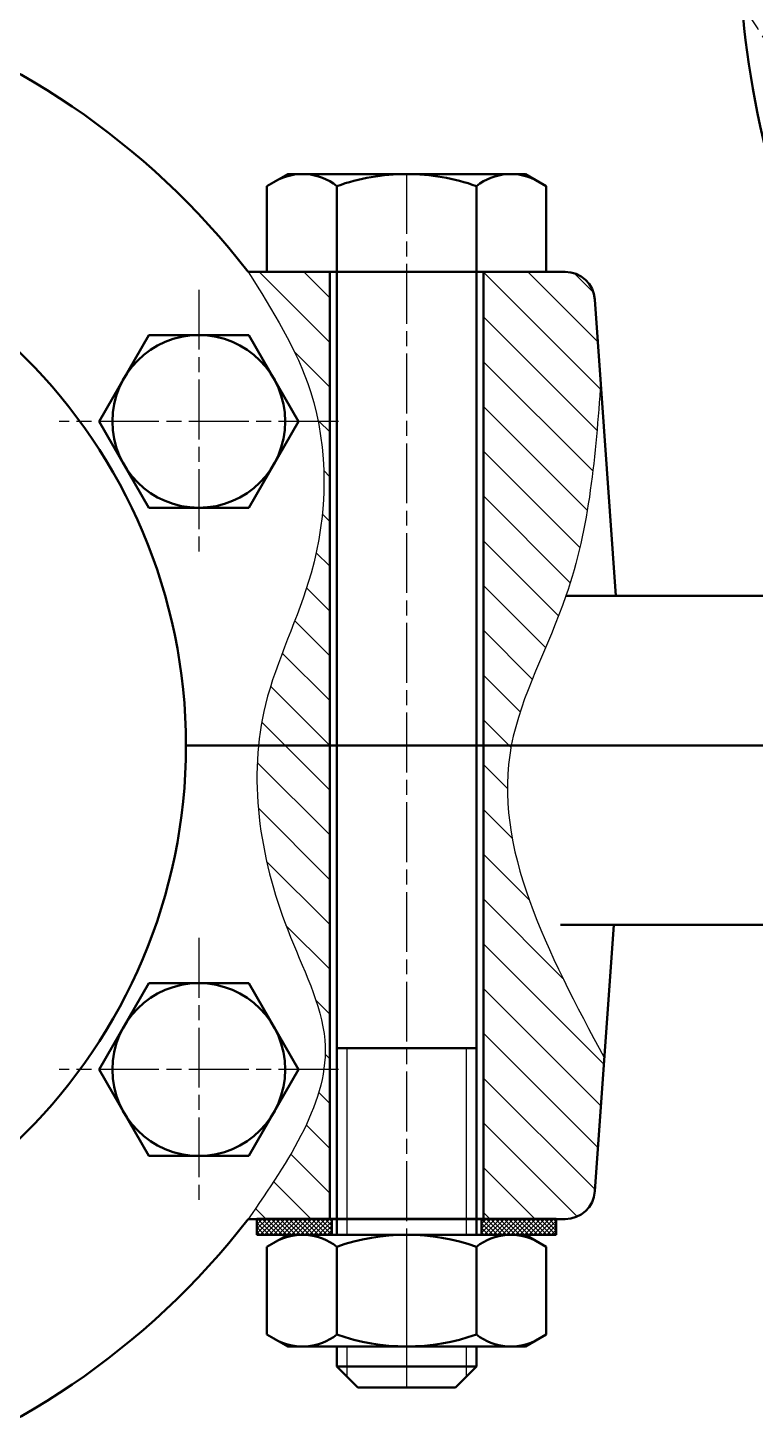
# Model space of a CAD drawing. Header units: millimetres. Extents: x -11122 to -2883, y -3177 to -1688.
# Drawn here: x -10601.6 to -10528.7, y -2669.5 to -2530.4 of the extents above; entities that cross this region are included whole.
import ezdxf

# ---------------------------------------------------------------- set-up
doc = ezdxf.new("R2010")
doc.units = ezdxf.units.MM
doc.header["$LTSCALE"] = 0.5
doc.linetypes.add('AM_ISO08W050', pattern=[18, 12, -1.5, 3, -1.5])
for name, color, linetype, lineweight in [('AM_0', 7, 'Continuous', 50), ('AM_4', 3, 'Continuous', 25), ('AM_7', 4, 'AM_ISO08W050', 25)]:
    doc.layers.add(name, color=color, linetype=linetype, lineweight=lineweight)
pattern_1 = [(135, (-13277.9025, -6083.2176), (-2.245064, -2.245064), [])]

# ---------------------------------------------------------------- blocks, each defined once
blk = doc.blocks.new('*U18')
at = {"layer": 'AM_0'}
blk.add_lwpolyline([(10, 0), (5, 8.66), (-5, 8.66), (-10, 0), (-5, -8.66), (5, -8.66)], close=True, dxfattribs=at)
blk.add_circle((0, 0), 8.66, dxfattribs=at)
at = {"layer": 'AM_7'}
for p, q in [((0, 13.2), (0, -13.2)), ((-14, 0), (14, 0))]:
    blk.add_line(p, q, dxfattribs=at)
blk = doc.blocks.new('*U19')
at = {"layer": 'AM_0'}
blk.add_lwpolyline([(10, 0), (5, 8.66), (-5, 8.66), (-10, 0), (-5, -8.66), (5, -8.66)], close=True, dxfattribs=at)
blk.add_circle((0, 0), 8.66, dxfattribs=at)
at = {"layer": 'AM_7'}
for p, q in [((0, 13.2), (0, -13.2)), ((-14, 0), (14, 0))]:
    blk.add_line(p, q, dxfattribs=at)

msp = doc.modelspace()

# ---------------------------------------------------------------- hatches: boundary and pattern name
h = msp.add_hatch()
h.set_pattern_fill('ANSI37', color=256, scale=0.1, angle=90)
h.set_pattern_definition([(135, (-10775.44296, -2651.46066), (-0.2245064, -0.2245064), []), (225, (-10775.44296, -2651.46066), (0.2245064, -0.2245064), [])])
h.paths.add_polyline_path([(-10556.14, -2649.86), (-10548.64, -2649.86), (-10548.64, -2651.46), (-10556.14, -2651.46)])
h.paths.add_polyline_path([(-10571.14, -2651.46), (-10578.64, -2651.46), (-10578.64, -2649.86), (-10571.14, -2649.86)])
at = {"layer": 'AM_7'}
h = msp.add_hatch(dxfattribs=at)
h.set_pattern_fill('ANSI31', color=256, angle=90)
h.set_pattern_definition(pattern_1)
edge = h.paths.add_edge_path()
edge.add_spline(control_points=[(-10572.51, -2569.89), (-10572.72, -2568.87), (-10574.09, -2563.5), (-10577.09, -2558.75), (-10579.52, -2554.89)], knot_values=[0, 0, 0, 0, 3.083121, 16.621132, 16.621132, 16.621132, 16.621132], degree=3, periodic=0)
edge.add_line((-10579.52, -2554.89), (-10571.34, -2554.89))
edge.add_line((-10571.34, -2554.89), (-10571.34, -2569.89))
edge.add_line((-10571.34, -2569.89), (-10572.51, -2569.89))
h = msp.add_hatch(dxfattribs=at)
h.set_pattern_fill('ANSI31', color=256, angle=90)
h.set_pattern_definition(pattern_1)
edge = h.paths.add_edge_path()
edge.add_line((-10555.94, -2554.89), (-10549.64, -2554.89))
edge.add_line((-10549.64, -2554.89), (-10547.76, -2554.89))
edge.add_arc((-10547.76, -2557.89), 3, 364.0522, 450, ccw=False)
edge.add_line((-10544.77, -2557.67), (-10544.18, -2565.96))
edge.add_spline(control_points=[(-10544.18, -2565.96), (-10544.73, -2573.21), (-10545.27, -2580.46), (-10547.67, -2587.39)], knot_values=[0, 0, 0, 0, 21.704705, 21.704705, 21.704705, 21.704705], degree=3, periodic=0)
edge.add_spline(control_points=[(-10547.67, -2587.39), (-10549.43, -2592.48), (-10552.2, -2597.39), (-10553.15, -2602.39)], knot_values=[0, 0, 0, 0, 15.971932, 15.971932, 15.971932, 15.971932], degree=3, periodic=0)
edge.add_line((-10553.15, -2602.39), (-10555.94, -2602.39))
edge.add_line((-10555.94, -2602.39), (-10555.94, -2554.89))
h = msp.add_hatch(dxfattribs=at)
h.set_pattern_fill('ANSI31', color=256, angle=90)
h.set_pattern_definition(pattern_1)
edge = h.paths.add_edge_path()
edge.add_spline(control_points=[(-10578.48, -2602.39), (-10578.35, -2601), (-10577.35, -2595.1), (-10572.11, -2585.1), (-10571.53, -2574.85), (-10572.51, -2569.89)], knot_values=[16.621132, 16.621132, 16.621132, 16.621132, 20.828975, 34.787135, 49.906174, 49.906174, 49.906174, 49.906174], degree=3, periodic=0)
edge.add_line((-10572.51, -2569.89), (-10571.34, -2569.89))
edge.add_line((-10571.34, -2569.89), (-10571.34, -2602.39))
edge.add_line((-10571.34, -2602.39), (-10578.48, -2602.39))
h = msp.add_hatch(dxfattribs=at)
h.set_pattern_fill('ANSI31', color=256, angle=90)
h.set_pattern_definition(pattern_1)
edge = h.paths.add_edge_path()
edge.add_spline(control_points=[(-10571.94, -2634.89), (-10571.79, -2633.91), (-10571.61, -2629.33), (-10577.16, -2618.9), (-10579.09, -2608.47), (-10578.48, -2602.39)], knot_values=[49.906174, 49.906174, 49.906174, 49.906174, 53.075656, 64.740824, 83.245017, 83.245017, 83.245017, 83.245017], degree=3, periodic=0)
edge.add_line((-10578.48, -2602.39), (-10571.34, -2602.39))
edge.add_line((-10571.34, -2602.39), (-10571.34, -2634.89))
edge.add_line((-10571.34, -2634.89), (-10571.94, -2634.89))
h = msp.add_hatch(dxfattribs=at)
h.set_pattern_fill('ANSI31', color=256, angle=90)
h.set_pattern_definition(pattern_1)
edge = h.paths.add_edge_path()
edge.add_line((-10555.94, -2602.39), (-10553.15, -2602.39))
edge.add_spline(control_points=[(-10553.15, -2602.39), (-10555.11, -2612.61), (-10549.47, -2623.18), (-10543.82, -2633.74)], knot_values=[0, 0, 0, 0, 32.714038, 32.714038, 32.714038, 32.714038], degree=3, periodic=0)
edge.add_line((-10543.82, -2633.74), (-10544.77, -2647.1))
edge.add_arc((-10547.76, -2646.89), 3, 270, 355.9478, ccw=False)
edge.add_line((-10547.76, -2649.89), (-10548.64, -2649.89))
edge.add_line((-10548.64, -2649.89), (-10548.64, -2649.86))
edge.add_line((-10548.64, -2649.86), (-10555.94, -2649.86))
edge.add_line((-10555.94, -2649.86), (-10555.94, -2602.39))
h = msp.add_hatch(dxfattribs=at)
h.set_pattern_fill('ANSI31', color=256, angle=90)
h.set_pattern_definition(pattern_1)
edge = h.paths.add_edge_path()
edge.add_spline(control_points=[(-10579.52, -2649.89), (-10576.09, -2644.9), (-10572.66, -2639.92), (-10571.94, -2634.89)], knot_values=[83.245017, 83.245017, 83.245017, 83.245017, 99.590234, 99.590234, 99.590234, 99.590234], degree=3, periodic=0)
edge.add_line((-10571.94, -2634.89), (-10571.34, -2634.89))
edge.add_line((-10571.34, -2634.89), (-10571.34, -2649.86))
edge.add_line((-10571.34, -2649.86), (-10578.64, -2649.86))
edge.add_line((-10578.64, -2649.86), (-10579.52, -2649.89))

# ---------------------------------------------------------------- linework, layer by layer
for points in [[(-10579.52, -2554.89), (-10573.28, -2566.9), (-10573.21, -2585.1), (-10577.79, -2598.29), (-10575.56, -2620.89), (-10571.84, -2631.95), (-10579.52, -2649.89)], [(-10544.18, -2565.96), (-10547.67, -2587.39), (-10553.15, -2602.39), (-10543.82, -2633.74)]]:
    msp.add_spline(points, degree=3)
at = {"layer": 'AM_0'}
for p, q in [((-10577.64, -2546.29), (-10575.56, -2545.09)), ((-10563.64, -2545.09), (-10575.56, -2545.09)), ((-10563.64, -2545.09), (-10551.72, -2545.09)), ((-10549.64, -2546.29), (-10551.72, -2545.09)), ((-10577.64, -2546.29), (-10577.64, -2554.89)), ((-10570.64, -2546.29), (-10570.64, -2554.89)), ((-10556.64, -2546.29), (-10556.64, -2554.89)), ((-10549.64, -2546.29), (-10549.64, -2554.89)), ((-10579.52, -2554.89), (-10547.76, -2554.89)), ((-10577.64, -2554.89), (-10563.64, -2554.89)), ((-10571.34, -2554.89), (-10571.34, -2649.89)), ((-10570.64, -2651.46), (-10570.64, -2554.89)), ((-10570.64, -2554.89), (-10556.64, -2554.89)), ((-10549.64, -2554.89), (-10563.64, -2554.89)), ((-10556.64, -2554.89), (-10556.64, -2651.46)), ((-10555.94, -2554.89), (-10555.94, -2649.89)), ((-10544.77, -2557.67), (-10542.67, -2587.39)), ((-10542.67, -2587.39), (-10547.67, -2587.39)), ((-10542.67, -2587.39), (-10512.58, -2587.39)), ((-10585.76, -2602.39), (-10448.93, -2602.39)), ((-10542.88, -2620.39), (-10548.21, -2620.39)), ((-10542.88, -2620.39), (-10544.77, -2647.1)), ((-10542.88, -2620.39), (-10500.93, -2620.39)), ((-10556.64, -2632.76), (-10570.64, -2632.76)), ((-10547.76, -2649.89), (-10579.52, -2649.89)), ((-10548.64, -2649.86), (-10578.64, -2649.86)), ((-10578.64, -2649.86), (-10578.64, -2651.46)), ((-10571.14, -2649.86), (-10571.14, -2651.46)), ((-10556.14, -2649.86), (-10556.14, -2651.46)), ((-10548.64, -2651.46), (-10548.64, -2649.86)), ((-10578.64, -2651.46), (-10548.64, -2651.46)), ((-10577.64, -2652.66), (-10575.56, -2651.46)), ((-10575.56, -2651.46), (-10551.72, -2651.46)), ((-10575.56, -2651.46), (-10551.72, -2651.46)), ((-10549.64, -2652.66), (-10551.72, -2651.46)), ((-10577.64, -2661.46), (-10577.64, -2652.66)), ((-10570.64, -2661.46), (-10570.64, -2652.66)), ((-10570.64, -2661.46), (-10570.64, -2652.66)), ((-10556.64, -2652.66), (-10556.64, -2661.46)), ((-10556.64, -2661.46), (-10556.64, -2652.66)), ((-10549.64, -2659.43), (-10549.64, -2652.66)), ((-10549.64, -2652.66), (-10549.64, -2661.46)), ((-10577.64, -2661.46), (-10575.56, -2662.66)), ((-10549.64, -2661.46), (-10551.72, -2662.66)), ((-10551.72, -2662.66), (-10575.56, -2662.66)), ((-10570.64, -2664.66), (-10570.64, -2662.66)), ((-10570.64, -2662.66), (-10570.64, -2664.66)), ((-10556.64, -2662.66), (-10556.64, -2664.66)), ((-10570.64, -2664.66), (-10568.54, -2666.76)), ((-10556.64, -2664.66), (-10570.64, -2664.66)), ((-10556.64, -2664.66), (-10558.74, -2666.76)), ((-10558.74, -2666.76), (-10568.54, -2666.76))]:
    msp.add_line(p, q, dxfattribs=at)
msp.add_circle((-10640.76, -2602.39), 55, dxfattribs=at)
for centre, radius, start, end in [((-10640.76, -2602.39), 77.5, 37.7997, 322.2003), ((-10574.08, -2550.61), 5.53, 51.5018, 120), ((-10563.64, -2566.09), 21, 90, 109.4712), ((-10563.64, -2566.09), 21, 70.5288, 90), ((-10553.2, -2550.61), 5.53, 60, 128.4982), ((-10547.76, -2557.89), 3, 4.0522, 90), ((-10547.76, -2646.89), 3, 270, 355.9478), ((-10574.08, -2656.99), 5.53, 51.5018, 120), ((-10563.64, -2672.46), 21, 70.5288, 109.4712), ((-10553.2, -2656.99), 5.53, 60, 128.4982), ((-10574.08, -2657.14), 5.53, 240, 308.4982), ((-10563.64, -2641.66), 21, 250.5288, 289.4712), ((-10553.2, -2657.14), 5.53, 231.5018, 300)]:
    msp.add_arc(centre, radius, start, end, dxfattribs=at)
msp.add_open_spline([(-10518.19, -2487.39), (-10524.67, -2499.19), (-10540.36, -2527.76), (-10481.68, -2648.85), (-10501.05, -2690.89), (-10560.93, -2727.38), (-10545.23, -2770.58), (-10545.35, -2796.09), (-10545.35, -2796.82), (-10545.35, -2798.01), (-10545.36, -2799.2), (-10545.37, -2800.39)], degree=3, knots=[0, 0, 0, 0, 36.267428, 87.758573, 177.430253, 205.165662, 279.633953, 281.855177, 281.855177, 281.855177, 285.424929, 285.424929, 285.424929, 285.424929], dxfattribs=at)
at = {"layer": 'AM_4'}
for p, q in [((-10569.59, -2651.46), (-10569.59, -2632.76)), ((-10557.69, -2632.76), (-10557.69, -2651.46)), ((-10569.59, -2665.71), (-10569.59, -2662.66)), ((-10557.69, -2662.66), (-10557.69, -2665.71))]:
    msp.add_line(p, q, dxfattribs=at)
at = {"layer": 'AM_7'}
for p, q in [((-10563.64, -2545.09), (-10563.64, -2666.76)), ((-10563.64, -2652.19), (-10563.64, -2662.72))]:
    msp.add_line(p, q, dxfattribs=at)
msp.add_circle((-10640.76, -2602.39), 133.33, dxfattribs=at)

# ---------------------------------------------------------------- block references
at = {"xscale": -1}
for name, p in [('*U18', (-10584.47, -2569.89)), ('*U19', (-10584.47, -2634.89))]:
    msp.add_blockref(name, p, dxfattribs=at)

doc.saveas('drawing.dxf')
